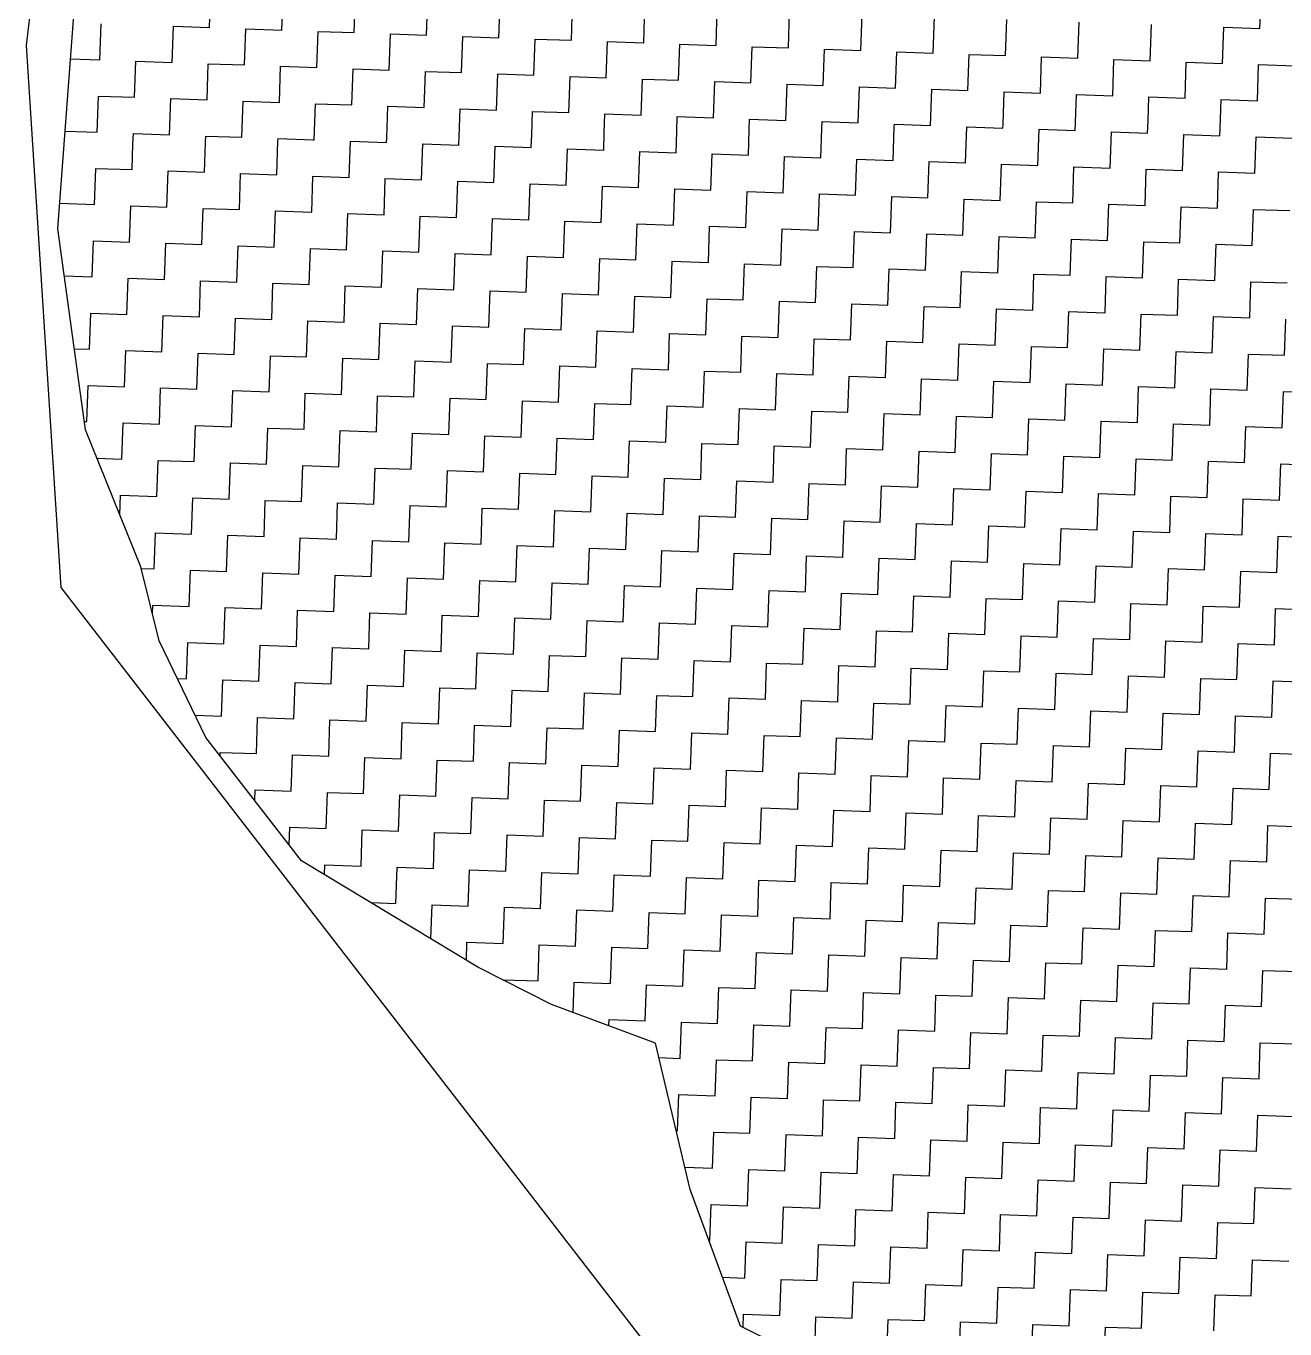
# Model space of a CAD drawing. Header units: metres. Extents: x 287345 to 291891, y 1993918 to 1999987.
# Drawn here: x 287345.5 to 287695.4, y 1997265.3 to 1997627.4 of the extents above; entities that cross this region are included whole.
import ezdxf

# ---------------------------------------------------------------- set-up
doc = ezdxf.new("R2010")
doc.units = ezdxf.units.M
doc.header["$MEASUREMENT"] = 0
doc.layers.add('POLY_HATCH', color=12, linetype='Continuous')
doc.layers.add('V_BOUND_LINE', color=7, linetype='Continuous')

msp = doc.modelspace()

# ---------------------------------------------------------------- linework, layer by layer
at = {"layer": 'POLY_HATCH'}
for p, q in [((287354.29, 1997571.02), (287362.19, 1997676.35)), ((287362.04, 1997515.16), (287354.29, 1997571.02)), ((287377.38, 1997477.1), (287362.04, 1997515.16)), ((287382.52, 1997456.58), (287377.38, 1997477.1)), ((287395.48, 1997429.72), (287382.52, 1997456.58)), ((287422.07, 1997395.43), (287395.48, 1997429.72)), ((287471.08, 1997365.9), (287422.07, 1997395.43)), ((287491.57, 1997355.45), (287471.08, 1997365.9)), ((287520.39, 1997344.7), (287491.57, 1997355.45)), ((287530.07, 1997304.06), (287520.39, 1997344.7)), ((287544.02, 1997266.05), (287530.07, 1997304.06)), ((287571.35, 1997252.57), (287544.02, 1997266.05))]:
    msp.add_line(p, q, dxfattribs=at)
at = {"layer": 'POLY_HATCH', "linetype": 'Continuous'}
for p, q in [((287396.49, 1997627.01), (287396.85, 1997637.06)), ((287688.43, 1997626.74), (287688.79, 1997636.8)), ((287416.6, 1997626.29), (287416.96, 1997636.35)), ((287436.71, 1997625.58), (287437.07, 1997635.64)), ((287456.82, 1997624.87), (287457.18, 1997634.93)), ((287476.93, 1997624.16), (287477.29, 1997634.21)), ((287497.04, 1997623.45), (287497.39, 1997633.5)), ((287517.15, 1997622.74), (287517.5, 1997632.79)), ((287537.26, 1997622.02), (287537.61, 1997632.08)), ((287557.37, 1997621.31), (287557.72, 1997631.37)), ((287577.47, 1997620.6), (287577.83, 1997630.66)), ((287597.58, 1997619.89), (287597.94, 1997629.94)), ((287617.69, 1997619.18), (287618.05, 1997629.23)), ((287365.97, 1997618.02), (287366.33, 1997628.07)), ((287386.08, 1997617.31), (287386.44, 1997627.36)), ((287386.44, 1997627.36), (287396.49, 1997627.01)), ((287406.19, 1997616.6), (287406.55, 1997626.65)), ((287406.55, 1997626.65), (287416.6, 1997626.29)), ((287426.3, 1997615.88), (287426.66, 1997625.94)), ((287426.66, 1997625.94), (287436.71, 1997625.58)), ((287637.8, 1997618.47), (287638.16, 1997628.52)), ((287657.91, 1997617.76), (287658.27, 1997627.81)), ((287678.02, 1997617.04), (287678.37, 1997627.1)), ((287678.37, 1997627.1), (287688.43, 1997626.74)), ((287446.41, 1997615.17), (287446.77, 1997625.23)), ((287446.77, 1997625.23), (287456.82, 1997624.87)), ((287466.52, 1997614.46), (287466.87, 1997624.52)), ((287466.87, 1997624.52), (287476.93, 1997624.16)), ((287486.63, 1997613.75), (287486.98, 1997623.8)), ((287486.98, 1997623.8), (287497.04, 1997623.45)), ((287506.74, 1997613.04), (287507.09, 1997623.09)), ((287507.09, 1997623.09), (287517.15, 1997622.74)), ((287526.85, 1997612.33), (287527.2, 1997622.38)), ((287527.2, 1997622.38), (287537.26, 1997622.02)), ((287546.95, 1997611.61), (287547.31, 1997621.67)), ((287547.31, 1997621.67), (287557.37, 1997621.31)), ((287567.06, 1997610.9), (287567.42, 1997620.96)), ((287567.42, 1997620.96), (287577.47, 1997620.6)), ((287587.17, 1997610.19), (287587.53, 1997620.25)), ((287587.53, 1997620.25), (287597.58, 1997619.89)), ((287607.28, 1997609.48), (287607.64, 1997619.53)), ((287607.64, 1997619.53), (287617.69, 1997619.18)), ((287627.39, 1997608.77), (287627.75, 1997618.82)), ((287627.75, 1997618.82), (287637.8, 1997618.47)), ((287357.83, 1997618.31), (287365.97, 1997618.02)), ((287375.67, 1997607.61), (287376.03, 1997617.66)), ((287376.03, 1997617.66), (287386.08, 1997617.31)), ((287395.78, 1997606.9), (287396.14, 1997616.95)), ((287396.14, 1997616.95), (287406.19, 1997616.6)), ((287415.89, 1997606.19), (287416.25, 1997616.24)), ((287416.25, 1997616.24), (287426.3, 1997615.88)), ((287436, 1997605.47), (287436.36, 1997615.53)), ((287436.36, 1997615.53), (287446.41, 1997615.17)), ((287456.11, 1997604.76), (287456.46, 1997614.82)), ((287456.46, 1997614.82), (287466.52, 1997614.46)), ((287647.5, 1997608.06), (287647.86, 1997618.11)), ((287647.86, 1997618.11), (287657.91, 1997617.76)), ((287667.61, 1997607.35), (287667.96, 1997617.4)), ((287667.96, 1997617.4), (287678.02, 1997617.04)), ((287687.72, 1997606.63), (287688.07, 1997616.69)), ((287688.07, 1997616.69), (287698.13, 1997616.33)), ((287476.22, 1997604.05), (287476.57, 1997614.11)), ((287476.57, 1997614.11), (287486.63, 1997613.75)), ((287496.33, 1997603.34), (287496.68, 1997613.39)), ((287496.68, 1997613.39), (287506.74, 1997613.04)), ((287516.44, 1997602.63), (287516.79, 1997612.68)), ((287516.79, 1997612.68), (287526.85, 1997612.33)), ((287536.54, 1997601.92), (287536.9, 1997611.97)), ((287536.9, 1997611.97), (287546.95, 1997611.61)), ((287556.65, 1997601.2), (287557.01, 1997611.26)), ((287557.01, 1997611.26), (287567.06, 1997610.9)), ((287365.26, 1997597.91), (287365.62, 1997607.96)), ((287365.62, 1997607.96), (287375.67, 1997607.61)), ((287576.76, 1997600.49), (287577.12, 1997610.55)), ((287577.12, 1997610.55), (287587.17, 1997610.19)), ((287596.87, 1997599.78), (287597.23, 1997609.84)), ((287597.23, 1997609.84), (287607.28, 1997609.48)), ((287617.02, 1997600.12), (287617.34, 1997609.12)), ((287617.34, 1997609.12), (287627.39, 1997608.77)), ((287637.17, 1997600.58), (287637.45, 1997608.41)), ((287637.45, 1997608.41), (287647.5, 1997608.06)), ((287657.32, 1997601.03), (287657.55, 1997607.7)), ((287657.55, 1997607.7), (287667.61, 1997607.35)), ((287385.37, 1997597.2), (287385.73, 1997607.25)), ((287385.73, 1997607.25), (287395.78, 1997606.9)), ((287405.48, 1997596.49), (287405.84, 1997606.54)), ((287405.84, 1997606.54), (287415.89, 1997606.19)), ((287425.59, 1997595.79), (287425.95, 1997605.83)), ((287425.95, 1997605.83), (287436, 1997605.47)), ((287445.74, 1997596.25), (287446.05, 1997605.12)), ((287446.05, 1997605.12), (287456.11, 1997604.76)), ((287465.89, 1997596.7), (287466.16, 1997604.41)), ((287466.16, 1997604.41), (287476.22, 1997604.05)), ((287677.47, 1997601.49), (287677.66, 1997606.99)), ((287677.66, 1997606.99), (287687.72, 1997606.63)), ((287486.04, 1997597.16), (287486.27, 1997603.69)), ((287486.27, 1997603.69), (287496.33, 1997603.34)), ((287506.19, 1997597.61), (287506.38, 1997602.98)), ((287506.38, 1997602.98), (287516.44, 1997602.63)), ((287526.34, 1997598.07), (287526.49, 1997602.27)), ((287526.49, 1997602.27), (287536.54, 1997601.92)), ((287546.49, 1997598.53), (287546.6, 1997601.56)), ((287546.6, 1997601.56), (287556.65, 1997601.2)), ((287566.64, 1997598.98), (287566.71, 1997600.85)), ((287566.71, 1997600.85), (287576.76, 1997600.49)), ((287637.09, 1997598.36), (287637.17, 1997600.58)), ((287657.2, 1997597.65), (287657.32, 1997601.03)), ((287677.31, 1997596.93), (287677.47, 1997601.49)), ((287356.33, 1997598.23), (287365.26, 1997597.91)), ((287375.21, 1997594.65), (287375.32, 1997597.55)), ((287375.32, 1997597.55), (287385.37, 1997597.2)), ((287395.36, 1997595.11), (287395.43, 1997596.84)), ((287395.43, 1997596.84), (287405.48, 1997596.49)), ((287465.81, 1997594.35), (287465.89, 1997596.7)), ((287485.92, 1997593.64), (287486.04, 1997597.16)), ((287506.03, 1997592.93), (287506.19, 1997597.61)), ((287526.13, 1997592.22), (287526.34, 1997598.07)), ((287546.24, 1997591.51), (287546.49, 1997598.53)), ((287566.35, 1997590.79), (287566.64, 1997598.98)), ((287586.46, 1997590.08), (287586.79, 1997599.44)), ((287586.79, 1997599.44), (287586.82, 1997600.14)), ((287586.82, 1997600.14), (287596.87, 1997599.78)), ((287606.57, 1997589.37), (287606.93, 1997599.43)), ((287606.93, 1997599.43), (287616.98, 1997599.07)), ((287616.98, 1997599.07), (287617.02, 1997600.12)), ((287626.68, 1997588.66), (287627.04, 1997598.71)), ((287627.04, 1997598.71), (287637.09, 1997598.36)), ((287646.79, 1997587.95), (287647.14, 1997598)), ((287647.14, 1997598), (287657.2, 1997597.65)), ((287666.9, 1997587.24), (287667.25, 1997597.29)), ((287667.25, 1997597.29), (287677.31, 1997596.93)), ((287374.96, 1997587.5), (287375.21, 1997594.65)), ((287395.07, 1997586.79), (287395.36, 1997595.11)), ((287415.18, 1997586.08), (287415.51, 1997595.56)), ((287415.51, 1997595.56), (287415.53, 1997596.13)), ((287415.53, 1997596.13), (287425.33, 1997595.78)), ((287425.33, 1997595.78), (287425.59, 1997595.77)), ((287425.59, 1997595.77), (287425.59, 1997595.79)), ((287435.29, 1997585.36), (287435.64, 1997595.42)), ((287435.64, 1997595.42), (287445.7, 1997595.06)), ((287445.7, 1997595.06), (287445.74, 1997596.25)), ((287455.4, 1997584.65), (287455.75, 1997594.71)), ((287455.75, 1997594.71), (287465.81, 1997594.35)), ((287475.51, 1997583.94), (287475.86, 1997594)), ((287475.86, 1997594), (287485.92, 1997593.64)), ((287495.62, 1997583.23), (287495.97, 1997593.28)), ((287495.97, 1997593.28), (287506.03, 1997592.93)), ((287687.01, 1997586.52), (287687.36, 1997596.58)), ((287687.36, 1997596.58), (287697.42, 1997596.22)), ((287515.72, 1997582.52), (287516.08, 1997592.57)), ((287516.08, 1997592.57), (287526.13, 1997592.22)), ((287535.83, 1997581.81), (287536.19, 1997591.86)), ((287536.19, 1997591.86), (287546.24, 1997591.51)), ((287555.94, 1997581.1), (287556.3, 1997591.15)), ((287556.3, 1997591.15), (287566.35, 1997590.79)), ((287576.05, 1997580.38), (287576.41, 1997590.44)), ((287576.41, 1997590.44), (287586.46, 1997590.08)), ((287596.16, 1997579.67), (287596.52, 1997589.73)), ((287596.52, 1997589.73), (287606.57, 1997589.37)), ((287364.55, 1997577.8), (287364.91, 1997587.86)), ((287364.91, 1997587.86), (287374.96, 1997587.5)), ((287384.66, 1997577.09), (287385.02, 1997587.14)), ((287385.02, 1997587.14), (287395.07, 1997586.79)), ((287404.77, 1997576.38), (287405.12, 1997586.43)), ((287405.12, 1997586.43), (287415.18, 1997586.08)), ((287616.27, 1997578.96), (287616.62, 1997589.02)), ((287616.62, 1997589.02), (287626.68, 1997588.66)), ((287636.38, 1997578.25), (287636.73, 1997588.3)), ((287636.73, 1997588.3), (287646.79, 1997587.95)), ((287656.49, 1997577.54), (287656.84, 1997587.59)), ((287656.84, 1997587.59), (287666.9, 1997587.24)), ((287676.6, 1997576.83), (287676.95, 1997586.88)), ((287676.95, 1997586.88), (287687.01, 1997586.52)), ((287424.88, 1997575.67), (287425.23, 1997585.72)), ((287425.23, 1997585.72), (287435.29, 1997585.36)), ((287444.99, 1997574.95), (287445.34, 1997585.01)), ((287445.34, 1997585.01), (287455.4, 1997584.65)), ((287465.1, 1997574.24), (287465.45, 1997584.3)), ((287465.45, 1997584.3), (287475.51, 1997583.94)), ((287485.2, 1997573.53), (287485.56, 1997583.59)), ((287485.56, 1997583.59), (287495.62, 1997583.23)), ((287505.31, 1997572.82), (287505.67, 1997582.87)), ((287505.67, 1997582.87), (287515.72, 1997582.52)), ((287525.42, 1997572.11), (287525.78, 1997582.16)), ((287525.78, 1997582.16), (287535.83, 1997581.81)), ((287545.53, 1997571.4), (287545.89, 1997581.45)), ((287545.89, 1997581.45), (287555.94, 1997581.1)), ((287565.64, 1997570.68), (287566, 1997580.74)), ((287566, 1997580.74), (287576.05, 1997580.38)), ((287585.75, 1997569.97), (287586.11, 1997580.03)), ((287586.11, 1997580.03), (287596.16, 1997579.67)), ((287605.86, 1997569.26), (287606.21, 1997579.32)), ((287606.21, 1997579.32), (287616.27, 1997578.96)), ((287625.97, 1997568.55), (287626.32, 1997578.6)), ((287626.32, 1997578.6), (287636.38, 1997578.25)), ((287354.82, 1997578.15), (287364.55, 1997577.8)), ((287374.25, 1997567.39), (287374.61, 1997577.44)), ((287374.61, 1997577.44), (287384.66, 1997577.09)), ((287394.36, 1997566.68), (287394.71, 1997576.73)), ((287394.71, 1997576.73), (287404.77, 1997576.38)), ((287414.47, 1997565.97), (287414.82, 1997576.02)), ((287414.82, 1997576.02), (287424.88, 1997575.67)), ((287434.58, 1997565.26), (287434.93, 1997575.31)), ((287434.93, 1997575.31), (287444.99, 1997574.95)), ((287646.08, 1997567.84), (287646.43, 1997577.89)), ((287646.43, 1997577.89), (287656.49, 1997577.54)), ((287666.19, 1997567.13), (287666.54, 1997577.18)), ((287666.54, 1997577.18), (287676.6, 1997576.83)), ((287686.29, 1997566.42), (287686.65, 1997576.47)), ((287686.65, 1997576.47), (287696.7, 1997576.11)), ((287454.69, 1997564.54), (287455.04, 1997574.6)), ((287455.04, 1997574.6), (287465.1, 1997574.24)), ((287474.79, 1997563.83), (287475.15, 1997573.89)), ((287475.15, 1997573.89), (287485.2, 1997573.53)), ((287494.9, 1997563.12), (287495.26, 1997573.18)), ((287495.26, 1997573.18), (287505.31, 1997572.82)), ((287515.01, 1997562.41), (287515.37, 1997572.46)), ((287515.37, 1997572.46), (287525.42, 1997572.11)), ((287535.12, 1997561.7), (287535.48, 1997571.75)), ((287535.48, 1997571.75), (287545.53, 1997571.4)), ((287363.84, 1997557.69), (287364.2, 1997567.75)), ((287364.2, 1997567.75), (287374.25, 1997567.39)), ((287555.23, 1997560.99), (287555.59, 1997571.04)), ((287555.59, 1997571.04), (287565.64, 1997570.68)), ((287575.34, 1997560.27), (287575.7, 1997570.33)), ((287575.7, 1997570.33), (287585.75, 1997569.97)), ((287595.45, 1997559.56), (287595.8, 1997569.62)), ((287595.8, 1997569.62), (287605.86, 1997569.26)), ((287615.56, 1997558.85), (287615.91, 1997568.91)), ((287615.91, 1997568.91), (287625.97, 1997568.55)), ((287635.67, 1997558.14), (287636.02, 1997568.19)), ((287636.02, 1997568.19), (287646.08, 1997567.84)), ((287383.95, 1997556.98), (287384.3, 1997567.03)), ((287384.3, 1997567.03), (287394.36, 1997566.68)), ((287404.06, 1997556.27), (287404.41, 1997566.32)), ((287404.41, 1997566.32), (287414.47, 1997565.97)), ((287424.17, 1997555.56), (287424.52, 1997565.61)), ((287424.52, 1997565.61), (287434.58, 1997565.26)), ((287444.28, 1997554.85), (287444.63, 1997564.9)), ((287444.63, 1997564.9), (287454.69, 1997564.54)), ((287464.38, 1997554.13), (287464.74, 1997564.19)), ((287464.74, 1997564.19), (287474.79, 1997563.83)), ((287655.78, 1997557.43), (287656.13, 1997567.48)), ((287656.13, 1997567.48), (287666.19, 1997567.13)), ((287675.88, 1997556.72), (287676.24, 1997566.77)), ((287676.24, 1997566.77), (287686.29, 1997566.42)), ((287484.49, 1997553.42), (287484.85, 1997563.48)), ((287484.85, 1997563.48), (287494.9, 1997563.12)), ((287504.6, 1997552.71), (287504.96, 1997562.77)), ((287504.96, 1997562.77), (287515.01, 1997562.41)), ((287524.71, 1997552), (287525.07, 1997562.05)), ((287525.07, 1997562.05), (287535.12, 1997561.7)), ((287544.82, 1997551.29), (287545.18, 1997561.34)), ((287545.18, 1997561.34), (287555.23, 1997560.99)), ((287564.93, 1997550.58), (287565.28, 1997560.63)), ((287565.28, 1997560.63), (287575.34, 1997560.27)), ((287356.1, 1997557.97), (287363.84, 1997557.69)), ((287373.54, 1997547.28), (287373.89, 1997557.34)), ((287373.89, 1997557.34), (287383.95, 1997556.98)), ((287585.04, 1997549.86), (287585.39, 1997559.92)), ((287585.39, 1997559.92), (287595.45, 1997559.56)), ((287605.15, 1997549.15), (287605.5, 1997559.21)), ((287605.5, 1997559.21), (287615.56, 1997558.85)), ((287625.26, 1997548.44), (287625.61, 1997558.5)), ((287625.61, 1997558.5), (287635.67, 1997558.14)), ((287645.37, 1997547.73), (287645.72, 1997557.78)), ((287645.72, 1997557.78), (287655.78, 1997557.43)), ((287665.47, 1997547.02), (287665.83, 1997557.07)), ((287665.83, 1997557.07), (287675.88, 1997556.72)), ((287393.65, 1997546.57), (287394, 1997556.62)), ((287394, 1997556.62), (287404.06, 1997556.27)), ((287413.76, 1997545.86), (287414.11, 1997555.91)), ((287414.11, 1997555.91), (287424.17, 1997555.56)), ((287433.86, 1997545.15), (287434.22, 1997555.2)), ((287434.22, 1997555.2), (287444.28, 1997554.85)), ((287453.97, 1997544.44), (287454.33, 1997554.49)), ((287454.33, 1997554.49), (287464.38, 1997554.13)), ((287474.08, 1997543.72), (287474.44, 1997553.78)), ((287474.44, 1997553.78), (287484.49, 1997553.42)), ((287685.58, 1997546.31), (287685.94, 1997556.36)), ((287685.94, 1997556.36), (287695.99, 1997556.01)), ((287494.19, 1997543.01), (287494.55, 1997553.07)), ((287494.55, 1997553.07), (287504.6, 1997552.71)), ((287514.3, 1997542.3), (287514.66, 1997552.35)), ((287514.66, 1997552.35), (287524.71, 1997552)), ((287534.41, 1997541.59), (287534.77, 1997551.64)), ((287534.77, 1997551.64), (287544.82, 1997551.29)), ((287554.52, 1997540.88), (287554.87, 1997550.93)), ((287554.87, 1997550.93), (287564.93, 1997550.58)), ((287574.63, 1997540.17), (287574.98, 1997550.22)), ((287574.98, 1997550.22), (287585.04, 1997549.86)), ((287363.13, 1997537.58), (287363.48, 1997547.64)), ((287363.48, 1997547.64), (287373.54, 1997547.28)), ((287383.24, 1997536.87), (287383.59, 1997546.93)), ((287383.59, 1997546.93), (287393.65, 1997546.57)), ((287403.35, 1997536.16), (287403.7, 1997546.21)), ((287403.7, 1997546.21), (287413.76, 1997545.86)), ((287594.74, 1997539.45), (287595.09, 1997549.51)), ((287595.09, 1997549.51), (287605.15, 1997549.15)), ((287614.85, 1997538.74), (287615.2, 1997548.8)), ((287615.2, 1997548.8), (287625.26, 1997548.44)), ((287634.95, 1997538.03), (287635.31, 1997548.09)), ((287635.31, 1997548.09), (287645.37, 1997547.73)), ((287655.06, 1997537.32), (287655.42, 1997547.37)), ((287655.42, 1997547.37), (287665.47, 1997547.02)), ((287675.17, 1997536.61), (287675.53, 1997546.66)), ((287675.53, 1997546.66), (287685.58, 1997546.31)), ((287695.28, 1997535.9), (287695.64, 1997545.95)), ((287423.45, 1997535.45), (287423.81, 1997545.5)), ((287423.81, 1997545.5), (287433.86, 1997545.15)), ((287443.56, 1997534.74), (287443.92, 1997544.79)), ((287443.92, 1997544.79), (287453.97, 1997544.44)), ((287463.67, 1997534.02), (287464.03, 1997544.08)), ((287464.03, 1997544.08), (287474.08, 1997543.72)), ((287483.78, 1997533.31), (287484.14, 1997543.37)), ((287484.14, 1997543.37), (287494.19, 1997543.01)), ((287503.89, 1997532.6), (287504.25, 1997542.66)), ((287504.25, 1997542.66), (287514.3, 1997542.3)), ((287524, 1997531.89), (287524.36, 1997541.94)), ((287524.36, 1997541.94), (287534.41, 1997541.59)), ((287544.11, 1997531.18), (287544.46, 1997541.23)), ((287544.46, 1997541.23), (287554.52, 1997540.88)), ((287564.22, 1997530.47), (287564.57, 1997540.52)), ((287564.57, 1997540.52), (287574.63, 1997540.17)), ((287584.33, 1997529.76), (287584.68, 1997539.81)), ((287584.68, 1997539.81), (287594.74, 1997539.45)), ((287604.44, 1997529.04), (287604.79, 1997539.1)), ((287604.79, 1997539.1), (287614.85, 1997538.74)), ((287358.91, 1997537.73), (287363.13, 1997537.58)), ((287372.83, 1997527.17), (287373.18, 1997537.23)), ((287373.18, 1997537.23), (287383.24, 1997536.87)), ((287392.94, 1997526.46), (287393.29, 1997536.52)), ((287393.29, 1997536.52), (287403.35, 1997536.16)), ((287413.04, 1997525.75), (287413.4, 1997535.8)), ((287413.4, 1997535.8), (287423.45, 1997535.45)), ((287433.15, 1997525.04), (287433.51, 1997535.09)), ((287433.51, 1997535.09), (287443.56, 1997534.74)), ((287624.54, 1997528.33), (287624.9, 1997538.39)), ((287624.9, 1997538.39), (287634.95, 1997538.03)), ((287644.65, 1997527.62), (287645.01, 1997537.68)), ((287645.01, 1997537.68), (287655.06, 1997537.32)), ((287664.76, 1997526.91), (287665.12, 1997536.96)), ((287665.12, 1997536.96), (287675.17, 1997536.61)), ((287684.87, 1997526.2), (287685.23, 1997536.25)), ((287685.23, 1997536.25), (287695.28, 1997535.9)), ((287453.26, 1997524.33), (287453.62, 1997534.38)), ((287453.62, 1997534.38), (287463.67, 1997534.02)), ((287473.37, 1997523.61), (287473.73, 1997533.67)), ((287473.73, 1997533.67), (287483.78, 1997533.31)), ((287493.48, 1997522.9), (287493.84, 1997532.96)), ((287493.84, 1997532.96), (287503.89, 1997532.6)), ((287513.59, 1997522.19), (287513.95, 1997532.25)), ((287513.95, 1997532.25), (287524, 1997531.89)), ((287533.7, 1997521.48), (287534.05, 1997531.53)), ((287534.05, 1997531.53), (287544.11, 1997531.18)), ((287553.81, 1997520.77), (287554.16, 1997530.82)), ((287554.16, 1997530.82), (287564.22, 1997530.47)), ((287573.92, 1997520.06), (287574.27, 1997530.11)), ((287574.27, 1997530.11), (287584.33, 1997529.76)), ((287594.03, 1997519.35), (287594.38, 1997529.4)), ((287594.38, 1997529.4), (287604.44, 1997529.04)), ((287614.13, 1997518.63), (287614.49, 1997528.69)), ((287614.49, 1997528.69), (287624.54, 1997528.33)), ((287634.24, 1997517.92), (287634.6, 1997527.98)), ((287634.6, 1997527.98), (287644.65, 1997527.62)), ((287362.42, 1997517.47), (287362.77, 1997527.53)), ((287362.77, 1997527.53), (287372.83, 1997527.17)), ((287382.53, 1997516.76), (287382.88, 1997526.82)), ((287382.88, 1997526.82), (287392.94, 1997526.46)), ((287402.63, 1997516.05), (287402.99, 1997526.11)), ((287402.99, 1997526.11), (287413.04, 1997525.75)), ((287422.74, 1997515.34), (287423.1, 1997525.39)), ((287423.1, 1997525.39), (287433.15, 1997525.04)), ((287442.85, 1997514.63), (287443.21, 1997524.68)), ((287443.21, 1997524.68), (287453.26, 1997524.33)), ((287654.35, 1997517.21), (287654.71, 1997527.26)), ((287654.71, 1997527.26), (287664.76, 1997526.91)), ((287674.46, 1997516.5), (287674.82, 1997526.55)), ((287674.82, 1997526.55), (287684.87, 1997526.2)), ((287694.57, 1997515.79), (287694.93, 1997525.84)), ((287694.93, 1997525.84), (287704.98, 1997525.49)), ((287462.96, 1997513.92), (287463.32, 1997523.97)), ((287463.32, 1997523.97), (287473.37, 1997523.61)), ((287483.07, 1997513.2), (287483.43, 1997523.26)), ((287483.43, 1997523.26), (287493.48, 1997522.9)), ((287503.18, 1997512.49), (287503.53, 1997522.55)), ((287503.53, 1997522.55), (287513.59, 1997522.19)), ((287523.29, 1997511.78), (287523.64, 1997521.84)), ((287523.64, 1997521.84), (287533.7, 1997521.48)), ((287543.4, 1997511.07), (287543.75, 1997521.12)), ((287543.75, 1997521.12), (287553.81, 1997520.77)), ((287361.72, 1997517.5), (287362.42, 1997517.47)), ((287372.11, 1997507.06), (287372.47, 1997517.12)), ((287372.47, 1997517.12), (287382.53, 1997516.76)), ((287563.51, 1997510.36), (287563.86, 1997520.41)), ((287563.86, 1997520.41), (287573.92, 1997520.06)), ((287583.61, 1997509.65), (287583.97, 1997519.7)), ((287583.97, 1997519.7), (287594.03, 1997519.35)), ((287603.72, 1997508.93), (287604.08, 1997518.99)), ((287604.08, 1997518.99), (287614.13, 1997518.63)), ((287623.83, 1997508.22), (287624.19, 1997518.28)), ((287624.19, 1997518.28), (287634.24, 1997517.92)), ((287643.94, 1997507.51), (287644.3, 1997517.57)), ((287644.3, 1997517.57), (287654.35, 1997517.21)), ((287392.22, 1997506.35), (287392.58, 1997516.41)), ((287392.58, 1997516.41), (287402.63, 1997516.05)), ((287412.33, 1997505.64), (287412.69, 1997515.69)), ((287412.69, 1997515.69), (287422.74, 1997515.34)), ((287432.44, 1997504.93), (287432.8, 1997514.98)), ((287432.8, 1997514.98), (287442.85, 1997514.63)), ((287452.55, 1997504.22), (287452.91, 1997514.27)), ((287452.91, 1997514.27), (287462.96, 1997513.92)), ((287472.66, 1997503.51), (287473.02, 1997513.56)), ((287473.02, 1997513.56), (287483.07, 1997513.2)), ((287664.05, 1997506.8), (287664.41, 1997516.85)), ((287664.41, 1997516.85), (287674.46, 1997516.5)), ((287684.16, 1997506.09), (287684.52, 1997516.14)), ((287684.52, 1997516.14), (287694.57, 1997515.79)), ((287492.77, 1997502.79), (287493.12, 1997512.85)), ((287493.12, 1997512.85), (287503.18, 1997512.49)), ((287512.88, 1997502.08), (287513.23, 1997512.14)), ((287513.23, 1997512.14), (287523.29, 1997511.78)), ((287532.99, 1997501.37), (287533.34, 1997511.43)), ((287533.34, 1997511.43), (287543.4, 1997511.07)), ((287553.1, 1997500.66), (287553.45, 1997510.71)), ((287553.45, 1997510.71), (287563.51, 1997510.36)), ((287573.2, 1997499.95), (287573.56, 1997510)), ((287573.56, 1997510), (287583.61, 1997509.65)), ((287365.21, 1997507.31), (287372.11, 1997507.06)), ((287381.81, 1997496.65), (287382.17, 1997506.71)), ((287382.17, 1997506.71), (287392.22, 1997506.35)), ((287593.31, 1997499.24), (287593.67, 1997509.29)), ((287593.67, 1997509.29), (287603.72, 1997508.93)), ((287613.42, 1997498.52), (287613.78, 1997508.58)), ((287613.78, 1997508.58), (287623.83, 1997508.22)), ((287633.53, 1997497.81), (287633.89, 1997507.87)), ((287633.89, 1997507.87), (287643.94, 1997507.51)), ((287653.64, 1997497.1), (287654, 1997507.16)), ((287654, 1997507.16), (287664.05, 1997506.8)), ((287673.75, 1997496.39), (287674.11, 1997506.44)), ((287674.11, 1997506.44), (287684.16, 1997506.09)), ((287401.92, 1997495.94), (287402.28, 1997506)), ((287402.28, 1997506), (287412.33, 1997505.64)), ((287422.03, 1997495.23), (287422.39, 1997505.28)), ((287422.39, 1997505.28), (287432.44, 1997504.93)), ((287442.14, 1997494.52), (287442.5, 1997504.57)), ((287442.5, 1997504.57), (287452.55, 1997504.22)), ((287462.25, 1997493.81), (287462.61, 1997503.86)), ((287462.61, 1997503.86), (287472.66, 1997503.51)), ((287482.36, 1997493.1), (287482.71, 1997503.15)), ((287482.71, 1997503.15), (287492.77, 1997502.79)), ((287693.86, 1997495.68), (287694.21, 1997505.73)), ((287694.21, 1997505.73), (287704.27, 1997505.38)), ((287502.47, 1997492.38), (287502.82, 1997502.44)), ((287502.82, 1997502.44), (287512.88, 1997502.08)), ((287522.58, 1997491.67), (287522.93, 1997501.73)), ((287522.93, 1997501.73), (287532.99, 1997501.37)), ((287542.69, 1997490.96), (287543.04, 1997501.02)), ((287543.04, 1997501.02), (287553.1, 1997500.66)), ((287562.79, 1997490.25), (287563.15, 1997500.3)), ((287563.15, 1997500.3), (287573.2, 1997499.95)), ((287582.9, 1997489.54), (287583.26, 1997499.59)), ((287583.26, 1997499.59), (287593.31, 1997499.24)), ((287603.01, 1997488.83), (287603.37, 1997498.88)), ((287603.37, 1997498.88), (287613.42, 1997498.52)), ((287371.57, 1997491.54), (287371.76, 1997497.01)), ((287371.76, 1997497.01), (287381.81, 1997496.65)), ((287391.51, 1997486.24), (287391.87, 1997496.3)), ((287391.87, 1997496.3), (287401.92, 1997495.94)), ((287411.62, 1997485.53), (287411.98, 1997495.59)), ((287411.98, 1997495.59), (287422.03, 1997495.23)), ((287623.12, 1997488.11), (287623.48, 1997498.17)), ((287623.48, 1997498.17), (287633.53, 1997497.81)), ((287643.23, 1997487.4), (287643.59, 1997497.46)), ((287643.59, 1997497.46), (287653.64, 1997497.1)), ((287663.34, 1997486.69), (287663.7, 1997496.75)), ((287663.7, 1997496.75), (287673.75, 1997496.39)), ((287683.45, 1997485.98), (287683.8, 1997496.03)), ((287683.8, 1997496.03), (287693.86, 1997495.68)), ((287431.73, 1997484.82), (287432.09, 1997494.87)), ((287432.09, 1997494.87), (287442.14, 1997494.52)), ((287451.84, 1997484.11), (287452.2, 1997494.16)), ((287452.2, 1997494.16), (287462.25, 1997493.81)), ((287471.95, 1997483.4), (287472.3, 1997493.45)), ((287472.3, 1997493.45), (287482.36, 1997493.1)), ((287492.06, 1997482.69), (287492.41, 1997492.74)), ((287492.41, 1997492.74), (287502.47, 1997492.38)), ((287512.17, 1997481.97), (287512.52, 1997492.03)), ((287512.52, 1997492.03), (287522.58, 1997491.67)), ((287532.28, 1997481.26), (287532.63, 1997491.32)), ((287532.63, 1997491.32), (287542.69, 1997490.96)), ((287552.38, 1997480.55), (287552.74, 1997490.6)), ((287552.74, 1997490.6), (287562.79, 1997490.25)), ((287572.49, 1997479.84), (287572.85, 1997489.89)), ((287572.85, 1997489.89), (287582.9, 1997489.54)), ((287592.6, 1997479.13), (287592.96, 1997489.18)), ((287592.96, 1997489.18), (287603.01, 1997488.83)), ((287612.71, 1997478.42), (287613.07, 1997488.47)), ((287613.07, 1997488.47), (287623.12, 1997488.11)), ((287381.1, 1997476.54), (287381.46, 1997486.6)), ((287381.46, 1997486.6), (287391.51, 1997486.24)), ((287401.21, 1997475.83), (287401.57, 1997485.89)), ((287401.57, 1997485.89), (287411.62, 1997485.53)), ((287421.32, 1997475.12), (287421.68, 1997485.18)), ((287421.68, 1997485.18), (287431.73, 1997484.82)), ((287441.43, 1997474.41), (287441.78, 1997484.46)), ((287441.78, 1997484.46), (287451.84, 1997484.11)), ((287632.82, 1997477.7), (287633.18, 1997487.76)), ((287633.18, 1997487.76), (287643.23, 1997487.4)), ((287652.93, 1997476.99), (287653.28, 1997487.05)), ((287653.28, 1997487.05), (287663.34, 1997486.69)), ((287673.04, 1997476.28), (287673.39, 1997486.34)), ((287673.39, 1997486.34), (287683.45, 1997485.98)), ((287693.15, 1997475.57), (287693.5, 1997485.62)), ((287693.5, 1997485.62), (287703.56, 1997485.27)), ((287461.54, 1997473.7), (287461.89, 1997483.75)), ((287461.89, 1997483.75), (287471.95, 1997483.4)), ((287481.65, 1997472.99), (287482, 1997483.04)), ((287482, 1997483.04), (287492.06, 1997482.69)), ((287501.76, 1997472.27), (287502.11, 1997482.33)), ((287502.11, 1997482.33), (287512.17, 1997481.97)), ((287521.86, 1997471.56), (287522.22, 1997481.62)), ((287522.22, 1997481.62), (287532.28, 1997481.26)), ((287541.97, 1997470.85), (287542.33, 1997480.91)), ((287542.33, 1997480.91), (287552.38, 1997480.55)), ((287562.08, 1997470.14), (287562.44, 1997480.19)), ((287562.44, 1997480.19), (287572.49, 1997479.84)), ((287582.19, 1997469.43), (287582.55, 1997479.48)), ((287582.55, 1997479.48), (287592.6, 1997479.13)), ((287602.3, 1997468.72), (287602.66, 1997478.77)), ((287602.66, 1997478.77), (287612.71, 1997478.42)), ((287622.41, 1997468.01), (287622.77, 1997478.06)), ((287622.77, 1997478.06), (287632.82, 1997477.7)), ((287642.52, 1997467.29), (287642.87, 1997477.35)), ((287642.87, 1997477.35), (287652.93, 1997476.99)), ((287377.49, 1997476.67), (287381.1, 1997476.54)), ((287390.8, 1997466.13), (287391.16, 1997476.19)), ((287391.16, 1997476.19), (287401.21, 1997475.83)), ((287410.91, 1997465.42), (287411.27, 1997475.48)), ((287411.27, 1997475.48), (287421.32, 1997475.12)), ((287431.02, 1997464.71), (287431.37, 1997474.77)), ((287431.37, 1997474.77), (287441.43, 1997474.41)), ((287451.13, 1997464), (287451.48, 1997474.05)), ((287451.48, 1997474.05), (287461.54, 1997473.7)), ((287662.63, 1997466.58), (287662.98, 1997476.64)), ((287662.98, 1997476.64), (287673.04, 1997476.28)), ((287682.74, 1997465.87), (287683.09, 1997475.93)), ((287683.09, 1997475.93), (287693.15, 1997475.57)), ((287471.24, 1997463.29), (287471.59, 1997473.34)), ((287471.59, 1997473.34), (287481.65, 1997472.99)), ((287491.35, 1997462.58), (287491.7, 1997472.63)), ((287491.7, 1997472.63), (287501.76, 1997472.27)), ((287511.45, 1997461.86), (287511.81, 1997471.92)), ((287511.81, 1997471.92), (287521.86, 1997471.56)), ((287531.56, 1997461.15), (287531.92, 1997471.21)), ((287531.92, 1997471.21), (287541.97, 1997470.85)), ((287551.67, 1997460.44), (287552.03, 1997470.5)), ((287552.03, 1997470.5), (287562.08, 1997470.14)), ((287380.66, 1997464.02), (287380.75, 1997466.49)), ((287380.75, 1997466.49), (287390.8, 1997466.13)), ((287571.78, 1997459.73), (287572.14, 1997469.78)), ((287572.14, 1997469.78), (287582.19, 1997469.43)), ((287591.89, 1997459.02), (287592.25, 1997469.07)), ((287592.25, 1997469.07), (287602.3, 1997468.72)), ((287612, 1997458.31), (287612.36, 1997468.36)), ((287612.36, 1997468.36), (287622.41, 1997468.01)), ((287632.11, 1997457.6), (287632.46, 1997467.65)), ((287632.46, 1997467.65), (287642.52, 1997467.29)), ((287652.22, 1997456.88), (287652.57, 1997466.94)), ((287652.57, 1997466.94), (287662.63, 1997466.58)), ((287400.5, 1997455.72), (287400.86, 1997465.78)), ((287400.86, 1997465.78), (287410.91, 1997465.42)), ((287420.61, 1997455.01), (287420.96, 1997465.07)), ((287420.96, 1997465.07), (287431.02, 1997464.71)), ((287440.72, 1997454.3), (287441.07, 1997464.36)), ((287441.07, 1997464.36), (287451.13, 1997464)), ((287460.83, 1997453.59), (287461.18, 1997463.64)), ((287461.18, 1997463.64), (287471.24, 1997463.29)), ((287480.94, 1997452.88), (287481.29, 1997462.93)), ((287481.29, 1997462.93), (287491.35, 1997462.58)), ((287672.33, 1997456.17), (287672.68, 1997466.23)), ((287672.68, 1997466.23), (287682.74, 1997465.87)), ((287692.44, 1997455.46), (287692.79, 1997465.51)), ((287692.79, 1997465.51), (287702.85, 1997465.16)), ((287501.04, 1997452.17), (287501.4, 1997462.22)), ((287501.4, 1997462.22), (287511.45, 1997461.86)), ((287521.15, 1997451.45), (287521.51, 1997461.51)), ((287521.51, 1997461.51), (287531.56, 1997461.15)), ((287541.26, 1997450.74), (287541.62, 1997460.8)), ((287541.62, 1997460.8), (287551.67, 1997460.44)), ((287561.37, 1997450.03), (287561.73, 1997460.09)), ((287561.73, 1997460.09), (287571.78, 1997459.73)), ((287581.48, 1997449.32), (287581.84, 1997459.37)), ((287581.84, 1997459.37), (287591.89, 1997459.02)), ((287390.09, 1997446.02), (287390.44, 1997456.08)), ((287390.44, 1997456.08), (287400.5, 1997455.72)), ((287601.59, 1997448.61), (287601.95, 1997458.66)), ((287601.95, 1997458.66), (287612, 1997458.31)), ((287621.7, 1997447.9), (287622.05, 1997457.95)), ((287622.05, 1997457.95), (287632.11, 1997457.6)), ((287641.81, 1997447.18), (287642.16, 1997457.24)), ((287642.16, 1997457.24), (287652.22, 1997456.88)), ((287661.92, 1997446.47), (287662.27, 1997456.53)), ((287662.27, 1997456.53), (287672.33, 1997456.17)), ((287682.03, 1997445.76), (287682.38, 1997455.82)), ((287682.38, 1997455.82), (287692.44, 1997455.46)), ((287410.2, 1997445.31), (287410.55, 1997455.37)), ((287410.55, 1997455.37), (287420.61, 1997455.01)), ((287430.31, 1997444.6), (287430.66, 1997454.66)), ((287430.66, 1997454.66), (287440.72, 1997454.3)), ((287450.42, 1997443.89), (287450.77, 1997453.94)), ((287450.77, 1997453.94), (287460.83, 1997453.59)), ((287470.53, 1997443.18), (287470.88, 1997453.23)), ((287470.88, 1997453.23), (287480.94, 1997452.88)), ((287490.63, 1997442.47), (287490.99, 1997452.52)), ((287490.99, 1997452.52), (287501.04, 1997452.17)), ((287510.74, 1997441.76), (287511.1, 1997451.81)), ((287511.1, 1997451.81), (287521.15, 1997451.45)), ((287530.85, 1997441.04), (287531.21, 1997451.1)), ((287531.21, 1997451.1), (287541.26, 1997450.74)), ((287550.96, 1997440.33), (287551.32, 1997450.39)), ((287551.32, 1997450.39), (287561.37, 1997450.03)), ((287571.07, 1997439.62), (287571.43, 1997449.68)), ((287571.43, 1997449.68), (287581.48, 1997449.32)), ((287591.18, 1997438.91), (287591.53, 1997448.96)), ((287591.53, 1997448.96), (287601.59, 1997448.61)), ((287611.29, 1997438.2), (287611.64, 1997448.25)), ((287611.64, 1997448.25), (287621.7, 1997447.9)), ((287387.57, 1997446.11), (287390.09, 1997446.02)), ((287399.79, 1997435.61), (287400.14, 1997445.67)), ((287400.14, 1997445.67), (287410.2, 1997445.31)), ((287419.9, 1997434.9), (287420.25, 1997444.96)), ((287420.25, 1997444.96), (287430.31, 1997444.6)), ((287631.4, 1997437.49), (287631.75, 1997447.54)), ((287631.75, 1997447.54), (287641.81, 1997447.18)), ((287651.51, 1997436.77), (287651.86, 1997446.83)), ((287651.86, 1997446.83), (287661.92, 1997446.47)), ((287671.61, 1997436.06), (287671.97, 1997446.12)), ((287671.97, 1997446.12), (287682.03, 1997445.76)), ((287691.72, 1997435.35), (287692.08, 1997445.41)), ((287692.08, 1997445.41), (287702.13, 1997445.05)), ((287440.01, 1997434.19), (287440.36, 1997444.25)), ((287440.36, 1997444.25), (287450.42, 1997443.89)), ((287460.11, 1997433.48), (287460.47, 1997443.53)), ((287460.47, 1997443.53), (287470.53, 1997443.18)), ((287480.22, 1997432.77), (287480.58, 1997442.82)), ((287480.58, 1997442.82), (287490.63, 1997442.47)), ((287500.33, 1997432.06), (287500.69, 1997442.11)), ((287500.69, 1997442.11), (287510.74, 1997441.76)), ((287520.44, 1997431.35), (287520.8, 1997441.4)), ((287520.8, 1997441.4), (287530.85, 1997441.04)), ((287540.55, 1997430.63), (287540.91, 1997440.69)), ((287540.91, 1997440.69), (287550.96, 1997440.33)), ((287560.66, 1997429.92), (287561.02, 1997439.98)), ((287561.02, 1997439.98), (287571.07, 1997439.62)), ((287580.77, 1997429.21), (287581.12, 1997439.27)), ((287581.12, 1997439.27), (287591.18, 1997438.91)), ((287600.88, 1997428.5), (287601.23, 1997438.55)), ((287601.23, 1997438.55), (287611.29, 1997438.2)), ((287620.99, 1997427.79), (287621.34, 1997437.84)), ((287621.34, 1997437.84), (287631.4, 1997437.49)), ((287392.51, 1997435.87), (287399.79, 1997435.61)), ((287409.49, 1997425.2), (287409.84, 1997435.26)), ((287409.84, 1997435.26), (287419.9, 1997434.9)), ((287429.6, 1997424.49), (287429.95, 1997434.55)), ((287429.95, 1997434.55), (287440.01, 1997434.19)), ((287449.7, 1997423.78), (287450.06, 1997433.84)), ((287450.06, 1997433.84), (287460.11, 1997433.48)), ((287641.1, 1997427.08), (287641.45, 1997437.13)), ((287641.45, 1997437.13), (287651.51, 1997436.77)), ((287661.2, 1997426.36), (287661.56, 1997436.42)), ((287661.56, 1997436.42), (287671.61, 1997436.06)), ((287681.31, 1997425.65), (287681.67, 1997435.71)), ((287681.67, 1997435.71), (287691.72, 1997435.35)), ((287469.81, 1997423.07), (287470.17, 1997433.12)), ((287470.17, 1997433.12), (287480.22, 1997432.77)), ((287489.92, 1997422.36), (287490.28, 1997432.41)), ((287490.28, 1997432.41), (287500.33, 1997432.06)), ((287510.03, 1997421.65), (287510.39, 1997431.7)), ((287510.39, 1997431.7), (287520.44, 1997431.35)), ((287530.14, 1997420.93), (287530.5, 1997430.99)), ((287530.5, 1997430.99), (287540.55, 1997430.63)), ((287550.25, 1997420.22), (287550.61, 1997430.28)), ((287550.61, 1997430.28), (287560.66, 1997429.92)), ((287570.36, 1997419.51), (287570.71, 1997429.57)), ((287570.71, 1997429.57), (287580.77, 1997429.21)), ((287590.47, 1997418.8), (287590.82, 1997428.85)), ((287590.82, 1997428.85), (287600.88, 1997428.5)), ((287610.58, 1997418.09), (287610.93, 1997428.14)), ((287610.93, 1997428.14), (287620.99, 1997427.79)), ((287630.69, 1997417.38), (287631.04, 1997427.43)), ((287631.04, 1997427.43), (287641.1, 1997427.08)), ((287650.79, 1997416.67), (287651.15, 1997426.72)), ((287651.15, 1997426.72), (287661.2, 1997426.36)), ((287399.4, 1997424.66), (287399.43, 1997425.56)), ((287399.43, 1997425.56), (287409.49, 1997425.2)), ((287419.19, 1997414.79), (287419.54, 1997424.85)), ((287419.54, 1997424.85), (287429.6, 1997424.49)), ((287439.29, 1997414.08), (287439.65, 1997424.14)), ((287439.65, 1997424.14), (287449.7, 1997423.78)), ((287459.4, 1997413.37), (287459.76, 1997423.43)), ((287459.76, 1997423.43), (287469.81, 1997423.07)), ((287670.9, 1997415.95), (287671.26, 1997426.01)), ((287671.26, 1997426.01), (287681.31, 1997425.65)), ((287691.01, 1997415.24), (287691.37, 1997425.3)), ((287691.37, 1997425.3), (287701.42, 1997424.94)), ((287479.51, 1997412.66), (287479.87, 1997422.71)), ((287479.87, 1997422.71), (287489.92, 1997422.36)), ((287499.62, 1997411.95), (287499.98, 1997422)), ((287499.98, 1997422), (287510.03, 1997421.65)), ((287519.73, 1997411.24), (287520.09, 1997421.29)), ((287520.09, 1997421.29), (287530.14, 1997420.93)), ((287539.84, 1997410.52), (287540.19, 1997420.58)), ((287540.19, 1997420.58), (287550.25, 1997420.22)), ((287559.95, 1997409.81), (287560.3, 1997419.87)), ((287560.3, 1997419.87), (287570.36, 1997419.51)), ((287580.06, 1997409.1), (287580.41, 1997419.16)), ((287580.41, 1997419.16), (287590.47, 1997418.8)), ((287600.17, 1997408.39), (287600.52, 1997418.44)), ((287600.52, 1997418.44), (287610.58, 1997418.09)), ((287620.28, 1997407.68), (287620.63, 1997417.73)), ((287620.63, 1997417.73), (287630.69, 1997417.38)), ((287640.38, 1997406.97), (287640.74, 1997417.02)), ((287640.74, 1997417.02), (287650.79, 1997416.67)), ((287660.49, 1997406.26), (287660.85, 1997416.31)), ((287660.85, 1997416.31), (287670.9, 1997415.95)), ((287680.6, 1997405.54), (287680.96, 1997415.6)), ((287680.96, 1997415.6), (287691.01, 1997415.24)), ((287409.03, 1997412.25), (287409.13, 1997415.15)), ((287409.13, 1997415.15), (287419.19, 1997414.79)), ((287428.88, 1997404.38), (287429.24, 1997414.44)), ((287429.24, 1997414.44), (287439.29, 1997414.08)), ((287448.99, 1997403.67), (287449.35, 1997413.73)), ((287449.35, 1997413.73), (287459.4, 1997413.37)), ((287469.1, 1997402.96), (287469.46, 1997413.02)), ((287469.46, 1997413.02), (287479.51, 1997412.66)), ((287489.21, 1997402.25), (287489.57, 1997412.3)), ((287489.57, 1997412.3), (287499.62, 1997411.95)), ((287509.32, 1997401.54), (287509.68, 1997411.59)), ((287509.68, 1997411.59), (287519.73, 1997411.24)), ((287529.43, 1997400.83), (287529.78, 1997410.88)), ((287529.78, 1997410.88), (287539.84, 1997410.52)), ((287549.54, 1997400.11), (287549.89, 1997410.17)), ((287549.89, 1997410.17), (287559.95, 1997409.81)), ((287569.65, 1997399.4), (287570, 1997409.46)), ((287570, 1997409.46), (287580.06, 1997409.1)), ((287589.76, 1997398.69), (287590.11, 1997408.75)), ((287590.11, 1997408.75), (287600.17, 1997408.39)), ((287418.66, 1997399.83), (287418.83, 1997404.74)), ((287418.83, 1997404.74), (287428.88, 1997404.38)), ((287609.86, 1997397.98), (287610.22, 1997408.03)), ((287610.22, 1997408.03), (287620.28, 1997407.68)), ((287629.97, 1997397.27), (287630.33, 1997407.32)), ((287630.33, 1997407.32), (287640.38, 1997406.97)), ((287650.08, 1997396.56), (287650.44, 1997406.61)), ((287650.44, 1997406.61), (287660.49, 1997406.26)), ((287670.19, 1997395.84), (287670.55, 1997405.9)), ((287670.55, 1997405.9), (287680.6, 1997405.54)), ((287690.3, 1997395.13), (287690.66, 1997405.19)), ((287690.66, 1997405.19), (287700.71, 1997404.83)), ((287438.58, 1997393.97), (287438.94, 1997404.03)), ((287438.94, 1997404.03), (287448.99, 1997403.67)), ((287458.69, 1997393.26), (287459.05, 1997403.32)), ((287459.05, 1997403.32), (287469.1, 1997402.96)), ((287478.8, 1997392.55), (287479.16, 1997402.6)), ((287479.16, 1997402.6), (287489.21, 1997402.25)), ((287498.91, 1997391.84), (287499.27, 1997401.89)), ((287499.27, 1997401.89), (287509.32, 1997401.54)), ((287519.02, 1997391.13), (287519.37, 1997401.18)), ((287519.37, 1997401.18), (287529.43, 1997400.83)), ((287539.13, 1997390.42), (287539.48, 1997400.47)), ((287539.48, 1997400.47), (287549.54, 1997400.11)), ((287559.24, 1997389.7), (287559.59, 1997399.76)), ((287559.59, 1997399.76), (287569.65, 1997399.4)), ((287579.35, 1997388.99), (287579.7, 1997399.05)), ((287579.7, 1997399.05), (287589.76, 1997398.69)), ((287599.45, 1997388.28), (287599.81, 1997398.34)), ((287599.81, 1997398.34), (287609.86, 1997397.98)), ((287619.56, 1997387.57), (287619.92, 1997397.62)), ((287619.92, 1997397.62), (287629.97, 1997397.27)), ((287428.43, 1997391.6), (287428.53, 1997394.33)), ((287428.53, 1997394.33), (287438.58, 1997393.97)), ((287639.67, 1997386.86), (287640.03, 1997396.91)), ((287640.03, 1997396.91), (287650.08, 1997396.56)), ((287659.78, 1997386.15), (287660.14, 1997396.2)), ((287660.14, 1997396.2), (287670.19, 1997395.84)), ((287679.89, 1997385.43), (287680.25, 1997395.49)), ((287680.25, 1997395.49), (287690.3, 1997395.13)), ((287448.28, 1997383.56), (287448.64, 1997393.62)), ((287448.64, 1997393.62), (287458.69, 1997393.26)), ((287468.39, 1997382.85), (287468.75, 1997392.91)), ((287468.75, 1997392.91), (287478.8, 1997392.55)), ((287488.5, 1997382.14), (287488.86, 1997392.19)), ((287488.86, 1997392.19), (287498.91, 1997391.84)), ((287508.61, 1997381.43), (287508.96, 1997391.48)), ((287508.96, 1997391.48), (287519.02, 1997391.13)), ((287528.72, 1997380.72), (287529.07, 1997390.77)), ((287529.07, 1997390.77), (287539.13, 1997390.42)), ((287548.83, 1997380.01), (287549.18, 1997390.06)), ((287549.18, 1997390.06), (287559.24, 1997389.7)), ((287568.94, 1997379.29), (287569.29, 1997389.35)), ((287569.29, 1997389.35), (287579.35, 1997388.99)), ((287589.04, 1997378.58), (287589.4, 1997388.64)), ((287589.4, 1997388.64), (287599.45, 1997388.28)), ((287609.15, 1997377.87), (287609.51, 1997387.93)), ((287609.51, 1997387.93), (287619.56, 1997387.57)), ((287629.26, 1997377.16), (287629.62, 1997387.21)), ((287629.62, 1997387.21), (287639.67, 1997386.86)), ((287441.36, 1997383.81), (287448.28, 1997383.56)), ((287458, 1997373.78), (287458.34, 1997383.21)), ((287458.34, 1997383.21), (287468.39, 1997382.85)), ((287649.37, 1997376.45), (287649.73, 1997386.5)), ((287649.73, 1997386.5), (287659.78, 1997386.15)), ((287669.48, 1997375.74), (287669.84, 1997385.79)), ((287669.84, 1997385.79), (287679.89, 1997385.43)), ((287689.59, 1997375.02), (287689.94, 1997385.08)), ((287689.94, 1997385.08), (287700, 1997384.72)), ((287478.09, 1997372.44), (287478.44, 1997382.5)), ((287478.44, 1997382.5), (287488.5, 1997382.14)), ((287498.2, 1997371.73), (287498.55, 1997381.78)), ((287498.55, 1997381.78), (287508.61, 1997381.43)), ((287518.31, 1997371.02), (287518.66, 1997381.07)), ((287518.66, 1997381.07), (287528.72, 1997380.72)), ((287538.42, 1997370.31), (287538.77, 1997380.36)), ((287538.77, 1997380.36), (287548.83, 1997380.01)), ((287558.52, 1997369.6), (287558.88, 1997379.65)), ((287558.88, 1997379.65), (287568.94, 1997379.29)), ((287578.63, 1997368.88), (287578.99, 1997378.94)), ((287578.99, 1997378.94), (287589.04, 1997378.58)), ((287598.74, 1997368.17), (287599.1, 1997378.23)), ((287599.1, 1997378.23), (287609.15, 1997377.87)), ((287618.85, 1997367.46), (287619.21, 1997377.51)), ((287619.21, 1997377.51), (287629.26, 1997377.16)), ((287638.96, 1997366.75), (287639.32, 1997376.8)), ((287639.32, 1997376.8), (287649.37, 1997376.45)), ((287659.07, 1997366.04), (287659.43, 1997376.09)), ((287659.43, 1997376.09), (287669.48, 1997375.74)), ((287467.86, 1997367.84), (287468.03, 1997372.8)), ((287468.03, 1997372.8), (287478.09, 1997372.44)), ((287679.18, 1997365.33), (287679.53, 1997375.38)), ((287679.53, 1997375.38), (287689.59, 1997375.02)), ((287487.79, 1997362.03), (287488.14, 1997372.09)), ((287488.14, 1997372.09), (287498.2, 1997371.73)), ((287507.9, 1997361.32), (287508.25, 1997371.37)), ((287508.25, 1997371.37), (287518.31, 1997371.02)), ((287528.01, 1997360.61), (287528.36, 1997370.66)), ((287528.36, 1997370.66), (287538.42, 1997370.31)), ((287548.11, 1997359.9), (287548.47, 1997369.95)), ((287548.47, 1997369.95), (287558.52, 1997369.6)), ((287568.22, 1997359.18), (287568.58, 1997369.24)), ((287568.58, 1997369.24), (287578.63, 1997368.88)), ((287588.33, 1997358.47), (287588.69, 1997368.53)), ((287588.69, 1997368.53), (287598.74, 1997368.17)), ((287608.44, 1997357.76), (287608.8, 1997367.82)), ((287608.8, 1997367.82), (287618.85, 1997367.46)), ((287628.55, 1997357.05), (287628.91, 1997367.1)), ((287628.91, 1997367.1), (287638.96, 1997366.75)), ((287648.66, 1997356.34), (287649.02, 1997366.39)), ((287649.02, 1997366.39), (287659.07, 1997366.04)), ((287668.77, 1997355.63), (287669.12, 1997365.68)), ((287669.12, 1997365.68), (287679.18, 1997365.33)), ((287688.88, 1997354.92), (287689.23, 1997364.97)), ((287689.23, 1997364.97), (287699.29, 1997364.61)), ((287477.99, 1997362.38), (287487.79, 1997362.03)), ((287497.54, 1997353.22), (287497.84, 1997361.68)), ((287497.84, 1997361.68), (287507.9, 1997361.32)), ((287517.6, 1997350.91), (287517.95, 1997360.96)), ((287517.95, 1997360.96), (287528.01, 1997360.61)), ((287537.7, 1997350.2), (287538.06, 1997360.25)), ((287538.06, 1997360.25), (287548.11, 1997359.9)), ((287557.81, 1997349.49), (287558.17, 1997359.54)), ((287558.17, 1997359.54), (287568.22, 1997359.18)), ((287577.92, 1997348.77), (287578.28, 1997358.83)), ((287578.28, 1997358.83), (287588.33, 1997358.47)), ((287598.03, 1997348.06), (287598.39, 1997358.12)), ((287598.39, 1997358.12), (287608.44, 1997357.76)), ((287618.14, 1997347.35), (287618.5, 1997357.41)), ((287618.5, 1997357.41), (287628.55, 1997357.05)), ((287638.25, 1997346.64), (287638.61, 1997356.69)), ((287638.61, 1997356.69), (287648.66, 1997356.34)), ((287658.36, 1997345.93), (287658.71, 1997355.98)), ((287658.71, 1997355.98), (287668.77, 1997355.63)), ((287678.47, 1997345.22), (287678.82, 1997355.27)), ((287678.82, 1997355.27), (287688.88, 1997354.92)), ((287507.48, 1997349.52), (287507.54, 1997351.27)), ((287507.54, 1997351.27), (287517.6, 1997350.91)), ((287527.29, 1997340.5), (287527.65, 1997350.55)), ((287527.65, 1997350.55), (287537.7, 1997350.2)), ((287547.4, 1997339.79), (287547.76, 1997349.84)), ((287547.76, 1997349.84), (287557.81, 1997349.49)), ((287567.51, 1997339.08), (287567.87, 1997349.13)), ((287567.87, 1997349.13), (287577.92, 1997348.77)), ((287587.62, 1997338.36), (287587.98, 1997348.42)), ((287587.98, 1997348.42), (287598.03, 1997348.06)), ((287607.73, 1997337.65), (287608.09, 1997347.71)), ((287608.09, 1997347.71), (287618.14, 1997347.35)), ((287627.84, 1997336.94), (287628.19, 1997347)), ((287628.19, 1997347), (287638.25, 1997346.64)), ((287647.95, 1997336.23), (287648.3, 1997346.28)), ((287648.3, 1997346.28), (287658.36, 1997345.93)), ((287668.06, 1997335.52), (287668.41, 1997345.57)), ((287668.41, 1997345.57), (287678.47, 1997345.22)), ((287688.17, 1997334.81), (287688.52, 1997344.86)), ((287688.52, 1997344.86), (287698.58, 1997344.51)), ((287521.34, 1997340.71), (287527.29, 1997340.5)), ((287536.99, 1997330.09), (287537.35, 1997340.14)), ((287537.35, 1997340.14), (287547.4, 1997339.79)), ((287557.1, 1997329.38), (287557.46, 1997339.43)), ((287557.46, 1997339.43), (287567.51, 1997339.08)), ((287577.21, 1997328.67), (287577.57, 1997338.72)), ((287577.57, 1997338.72), (287587.62, 1997338.36)), ((287597.32, 1997327.95), (287597.68, 1997338.01)), ((287597.68, 1997338.01), (287607.73, 1997337.65)), ((287617.43, 1997327.24), (287617.78, 1997337.3)), ((287617.78, 1997337.3), (287627.84, 1997336.94)), ((287637.54, 1997326.53), (287637.89, 1997336.59)), ((287637.89, 1997336.59), (287647.95, 1997336.23)), ((287657.65, 1997325.82), (287658, 1997335.87)), ((287658, 1997335.87), (287668.06, 1997335.52)), ((287677.76, 1997325.11), (287678.11, 1997335.16)), ((287678.11, 1997335.16), (287688.17, 1997334.81)), ((287526.58, 1997320.39), (287526.94, 1997330.44)), ((287526.94, 1997330.44), (287536.99, 1997330.09)), ((287546.69, 1997319.68), (287547.05, 1997329.73)), ((287547.05, 1997329.73), (287557.1, 1997329.38)), ((287566.8, 1997318.97), (287567.16, 1997329.02)), ((287567.16, 1997329.02), (287577.21, 1997328.67)), ((287586.91, 1997318.26), (287587.27, 1997328.31)), ((287587.27, 1997328.31), (287597.32, 1997327.95)), ((287607.02, 1997317.54), (287607.37, 1997327.6)), ((287607.37, 1997327.6), (287617.43, 1997327.24)), ((287627.13, 1997316.83), (287627.48, 1997326.89)), ((287627.48, 1997326.89), (287637.54, 1997326.53)), ((287647.24, 1997316.12), (287647.59, 1997326.18)), ((287647.59, 1997326.18), (287657.65, 1997325.82)), ((287667.35, 1997315.41), (287667.7, 1997325.46)), ((287667.7, 1997325.46), (287677.76, 1997325.11)), ((287687.45, 1997314.7), (287687.81, 1997324.75)), ((287687.81, 1997324.75), (287697.86, 1997324.4)), ((287526.18, 1997320.4), (287526.58, 1997320.39)), ((287536.28, 1997309.98), (287536.64, 1997320.03)), ((287536.64, 1997320.03), (287546.69, 1997319.68)), ((287556.39, 1997309.27), (287556.75, 1997319.32)), ((287556.75, 1997319.32), (287566.8, 1997318.97)), ((287576.5, 1997308.56), (287576.86, 1997318.61)), ((287576.86, 1997318.61), (287586.91, 1997318.26)), ((287596.61, 1997307.85), (287596.96, 1997317.9)), ((287596.96, 1997317.9), (287607.02, 1997317.54)), ((287616.72, 1997307.13), (287617.07, 1997317.19)), ((287617.07, 1997317.19), (287627.13, 1997316.83)), ((287636.83, 1997306.42), (287637.18, 1997316.48)), ((287637.18, 1997316.48), (287647.24, 1997316.12)), ((287656.94, 1997305.71), (287657.29, 1997315.76)), ((287657.29, 1997315.76), (287667.35, 1997315.41)), ((287677.04, 1997305), (287677.4, 1997315.05)), ((287677.4, 1997315.05), (287687.45, 1997314.7)), ((287528.6, 1997310.25), (287536.28, 1997309.98)), ((287545.98, 1997299.57), (287546.34, 1997309.62)), ((287546.34, 1997309.62), (287556.39, 1997309.27)), ((287566.09, 1997298.86), (287566.44, 1997308.91)), ((287566.44, 1997308.91), (287576.5, 1997308.56)), ((287586.2, 1997298.15), (287586.55, 1997308.2)), ((287586.55, 1997308.2), (287596.61, 1997307.85)), ((287606.31, 1997297.43), (287606.66, 1997307.49)), ((287606.66, 1997307.49), (287616.72, 1997307.13)), ((287626.42, 1997296.72), (287626.77, 1997306.78)), ((287626.77, 1997306.78), (287636.83, 1997306.42)), ((287646.52, 1997296.01), (287646.88, 1997306.07)), ((287646.88, 1997306.07), (287656.94, 1997305.71)), ((287666.63, 1997295.3), (287666.99, 1997305.35)), ((287666.99, 1997305.35), (287677.04, 1997305)), ((287686.74, 1997294.59), (287687.1, 1997304.64)), ((287687.1, 1997304.64), (287697.15, 1997304.29)), ((287535.57, 1997289.87), (287535.93, 1997299.93)), ((287535.93, 1997299.93), (287545.98, 1997299.57)), ((287555.68, 1997289.16), (287556.03, 1997299.21)), ((287556.03, 1997299.21), (287566.09, 1997298.86)), ((287575.79, 1997288.45), (287576.14, 1997298.5)), ((287576.14, 1997298.5), (287586.2, 1997298.15)), ((287595.9, 1997287.74), (287596.25, 1997297.79)), ((287596.25, 1997297.79), (287606.31, 1997297.43)), ((287616.01, 1997287.02), (287616.36, 1997297.08)), ((287616.36, 1997297.08), (287626.42, 1997296.72)), ((287636.11, 1997286.31), (287636.47, 1997296.37)), ((287636.47, 1997296.37), (287646.52, 1997296.01)), ((287656.22, 1997285.6), (287656.58, 1997295.66)), ((287656.58, 1997295.66), (287666.63, 1997295.3)), ((287676.33, 1997284.89), (287676.69, 1997294.94)), ((287676.69, 1997294.94), (287686.74, 1997294.59)), ((287535.28, 1997289.88), (287535.57, 1997289.87)), ((287545.27, 1997279.46), (287545.62, 1997289.52)), ((287545.62, 1997289.52), (287555.68, 1997289.16)), ((287565.38, 1997278.75), (287565.73, 1997288.8)), ((287565.73, 1997288.8), (287575.79, 1997288.45)), ((287585.49, 1997278.04), (287585.84, 1997288.09)), ((287585.84, 1997288.09), (287595.9, 1997287.74)), ((287605.6, 1997277.33), (287605.95, 1997287.38)), ((287605.95, 1997287.38), (287616.01, 1997287.02)), ((287625.7, 1997276.61), (287626.06, 1997286.67)), ((287626.06, 1997286.67), (287636.11, 1997286.31)), ((287645.81, 1997275.9), (287646.17, 1997285.96)), ((287646.17, 1997285.96), (287656.22, 1997285.6)), ((287665.92, 1997275.19), (287666.28, 1997285.25)), ((287666.28, 1997285.25), (287676.33, 1997284.89)), ((287686.03, 1997274.48), (287686.39, 1997284.53)), ((287686.39, 1997284.53), (287696.44, 1997284.18)), ((287539.02, 1997279.68), (287545.27, 1997279.46)), ((287554.97, 1997269.05), (287555.32, 1997279.1)), ((287555.32, 1997279.1), (287565.38, 1997278.75)), ((287575.08, 1997268.34), (287575.43, 1997278.39)), ((287575.43, 1997278.39), (287585.49, 1997278.04)), ((287595.19, 1997267.63), (287595.54, 1997277.68)), ((287595.54, 1997277.68), (287605.6, 1997277.33)), ((287615.29, 1997266.92), (287615.65, 1997276.97)), ((287615.65, 1997276.97), (287625.7, 1997276.61)), ((287635.4, 1997266.2), (287635.76, 1997276.26)), ((287635.76, 1997276.26), (287645.81, 1997275.9)), ((287655.51, 1997265.49), (287655.87, 1997275.55)), ((287655.87, 1997275.55), (287665.92, 1997275.19)), ((287675.62, 1997264.78), (287675.98, 1997274.84)), ((287675.98, 1997274.84), (287686.03, 1997274.48)), ((287544.78, 1997265.67), (287544.91, 1997269.41)), ((287544.91, 1997269.41), (287554.97, 1997269.05)), ((287564.67, 1997258.64), (287565.02, 1997268.69)), ((287565.02, 1997268.69), (287575.08, 1997268.34)), ((287584.77, 1997257.93), (287585.13, 1997267.98)), ((287585.13, 1997267.98), (287595.19, 1997267.63)), ((287604.88, 1997257.22), (287605.24, 1997267.27)), ((287605.24, 1997267.27), (287615.29, 1997266.92)), ((287624.99, 1997256.51), (287625.35, 1997266.56)), ((287625.35, 1997266.56), (287635.4, 1997266.2)), ((287645.1, 1997255.79), (287645.46, 1997265.85)), ((287645.46, 1997265.85), (287655.51, 1997265.49))]:
    msp.add_line(p, q, dxfattribs=at)
at = {"layer": 'V_BOUND_LINE'}
for p, q in [((287361.93, 1997757.59), (287345.49, 1997621.98)), ((287345.49, 1997621.98), (287355.14, 1997471.37)), ((287355.14, 1997471.37), (287528.78, 1997246.91))]:
    msp.add_line(p, q, dxfattribs=at)

doc.saveas('drawing.dxf')
